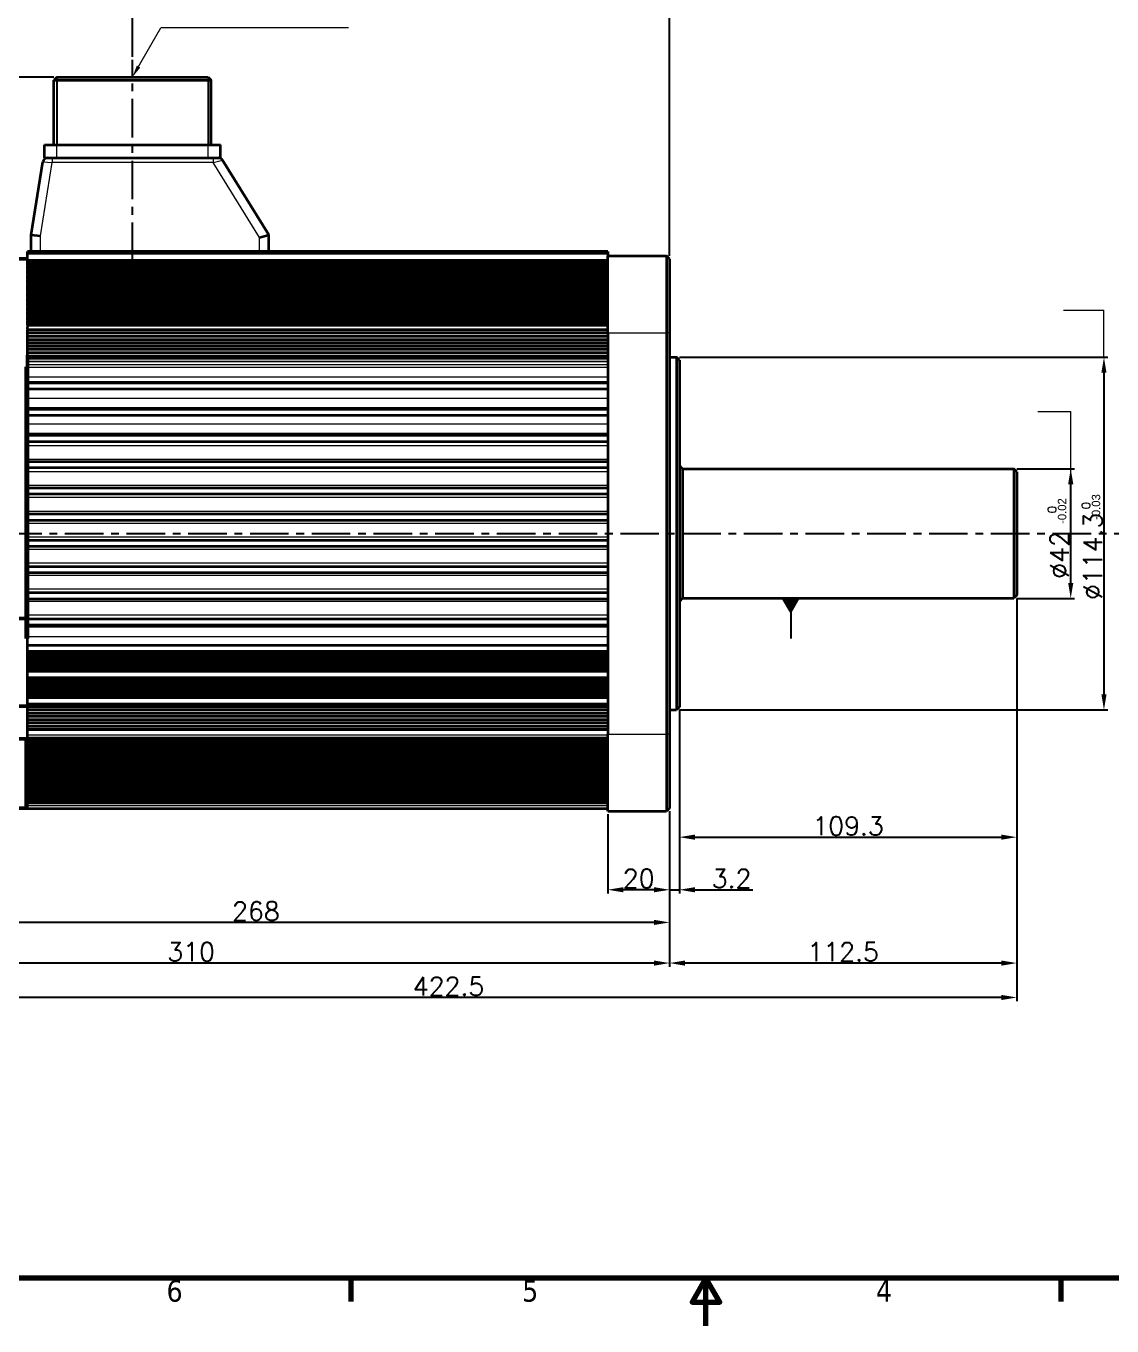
# Model space of a CAD drawing. Extents: x -56 to 2016, y -173 to 1995.
# Drawn here: x 183.9 to 535.7, y -41 to 380.3 of the extents above; entities that cross this region are included whole.
import ezdxf

# ---------------------------------------------------------------- set-up
doc = ezdxf.new("R2010")
doc.units = 0
doc.header["$LTSCALE"] = 10
doc.header["$MEASUREMENT"] = 0
doc.linetypes.add('CENTER', pattern=[2, 1.25, -0.25, 0.25, -0.25])
doc.layers.get('0').update_dxf_attribs({"color": 3, "linetype": 'CONTINUOUS'})
doc.layers.get('Defpoints').update_dxf_attribs({"linetype": 'CONTINUOUS'})
for name, color, linetype, lineweight in [('AM_5', 2, 'CONTINUOUS', 15), ('경계(ISO)', 7, 'CONTINUOUS', 70), ('외형선(ISO)', 3, 'CONTINUOUS', 50)]:
    doc.layers.add(name, color=color, linetype=linetype, lineweight=lineweight)
for name, color, linetype in [('CEN', 1, 'CENTER'), ('CENTER', 1, 'CENTER'), ('CON', 7, 'CONTINUOUS'), ('DIM', 3, 'CONTINUOUS'), ('DIM2', 3, 'CONTINUOUS')]:
    doc.layers.add(name, color=color, linetype=linetype)
doc.styles.get("Standard").update_dxf_attribs({"font": 'romans.shx'})
doc.styles.add('주 문자 (JIS)', font='')
doc.styles.get('주 문자 (JIS)').set_extended_font_data('Tahoma')
doc.dimstyles.new('Annotative', dxfattribs={"dimscale": 0, "dimtxt": 6, "dimasz": 5, "dimexe": 1.25, "dimexo": 1, "dimtad": 1, "dimdsep": 46, "dimtxsty": 'Standard', "dimcen": 2.5, "dimclrd": 7, "dimclre": 7, "dimclrt": 7, "dimadec": 0, "dimazin": 0, "dimtfac": 1, "dimtmove": 0, "dimatfit": 3, "dimfxl": 1, "dimarcsym": 0})

# ---------------------------------------------------------------- blocks, each defined once
blk = doc.blocks.new('*D104')
at = {"layer": 'AM_5', "color": 7, "lineweight": -2}
for p, q in [((102.31, 309.63), (102.31, 393.62)), ((107.31, 392.37), (213.36, 392.37)), ((218.36, 370.35), (218.36, 393.62))]:
    blk.add_line(p, q, dxfattribs=at)
at = {"layer": 'AM_5', "color": 7}
for points in [[(107.31, 393.2), (107.31, 391.53), (102.31, 392.37)], [(213.36, 393.2), (213.36, 391.53), (218.36, 392.37)]]:
    blk.add_solid(points, dxfattribs=at)
at = {"layer": 'Defpoints', "color": 0}
for p in [(218.36, 392.37), (218.36, 369.35), (102.31, 308.63)]:
    blk.add_point(p, dxfattribs=at)
at = {"layer": 'AM_5', "color": 7, "insert": (160.34, 395.99), "char_height": 6, "attachment_point": 5}
blk.add_mtext('116.05', dxfattribs=at)
blk = doc.blocks.new('*D103')
at = {"layer": 'AM_5', "color": 7, "lineweight": -2}
for p, q in [((395.56, 272.99), (534.35, 272.99)), ((533.1, 267.99), (533.1, 163.69)), ((395.56, 158.69), (534.35, 158.69))]:
    blk.add_line(p, q, dxfattribs=at)
at = {"layer": 'AM_5', "color": 7}
for points in [[(532.27, 267.99), (533.93, 267.99), (533.1, 272.99)], [(532.27, 163.69), (533.93, 163.69), (533.1, 158.69)]]:
    blk.add_solid(points, dxfattribs=at)
at = {"layer": 'Defpoints', "color": 0}
for p in [(394.56, 272.99), (394.56, 158.69), (533.1, 158.69)]:
    blk.add_point(p, dxfattribs=at)
at = {"layer": 'AM_5', "color": 7, "insert": (529.47, 208.45), "char_height": 6, "attachment_point": 5, "rotation": 90}
blk.add_mtext('%%C114.3', dxfattribs=at)
blk = doc.blocks.new('*D102')
at = {"layer": 'AM_5', "color": 7, "lineweight": -2}
for p, q in [((504.86, 236.84), (523.58, 236.84)), ((522.33, 199.84), (522.33, 231.84)), ((504.86, 194.84), (523.58, 194.84))]:
    blk.add_line(p, q, dxfattribs=at)
at = {"layer": 'AM_5', "color": 7}
for points in [[(521.5, 231.84), (523.17, 231.84), (522.33, 236.84)], [(521.5, 199.84), (523.17, 199.84), (522.33, 194.84)]]:
    blk.add_solid(points, dxfattribs=at)
at = {"layer": 'Defpoints', "color": 0}
for p in [(503.86, 236.84), (522.33, 236.84), (503.86, 194.84)]:
    blk.add_point(p, dxfattribs=at)
at = {"layer": 'AM_5', "color": 7, "insert": (518.71, 208.9), "char_height": 6, "attachment_point": 5, "rotation": 90}
blk.add_mtext('%%C42', dxfattribs=at)
blk = doc.blocks.new('*D100')
at = {"layer": 'AM_5', "color": 7, "lineweight": -2}
for p, q in [((192.86, 363.79), (48.36, 363.79)), ((49.61, 220.84), (49.61, 358.79)), ((77.98, 215.84), (48.36, 215.84))]:
    blk.add_line(p, q, dxfattribs=at)
at = {"layer": 'AM_5', "color": 7}
for points in [[(48.77, 358.79), (50.44, 358.79), (49.61, 363.79)], [(48.77, 220.84), (50.44, 220.84), (49.61, 215.84)]]:
    blk.add_solid(points, dxfattribs=at)
at = {"layer": 'Defpoints', "color": 0}
for p in [(49.61, 363.79), (193.86, 363.79), (78.98, 215.84)]:
    blk.add_point(p, dxfattribs=at)
at = {"layer": 'AM_5', "color": 7, "insert": (45.98, 289.82), "char_height": 6, "attachment_point": 5, "rotation": 90}
blk.add_mtext('147.95', dxfattribs=at)
blk = doc.blocks.new('*D99')
at = {"layer": 'AM_5', "color": 7, "lineweight": -2}
for p, q in [((395.56, 158.69), (395.56, 99.14)), ((392.36, 125.84), (392.36, 99.14)), ((387.36, 100.39), (382.36, 100.39)), ((392.36, 100.39), (395.56, 100.39)), ((400.56, 100.39), (419.39, 100.39))]:
    blk.add_line(p, q, dxfattribs=at)
at = {"layer": 'AM_5', "color": 7}
for points in [[(387.36, 101.23), (387.36, 99.56), (392.36, 100.39)], [(400.56, 101.23), (400.56, 99.56), (395.56, 100.39)]]:
    blk.add_solid(points, dxfattribs=at)
at = {"layer": 'Defpoints', "color": 0}
for p in [(395.56, 159.69), (392.36, 126.84), (395.56, 100.39)]:
    blk.add_point(p, dxfattribs=at)
at = {"layer": 'AM_5', "color": 7, "insert": (412.47, 104.02), "char_height": 6, "attachment_point": 5}
blk.add_mtext('3.2', dxfattribs=at)
blk = doc.blocks.new('*D98')
at = {"layer": 'AM_5', "color": 7, "lineweight": -2}
for p, q in [((372.36, 124.84), (372.36, 99.14)), ((392.36, 125.84), (392.36, 99.14)), ((387.36, 100.39), (377.36, 100.39))]:
    blk.add_line(p, q, dxfattribs=at)
at = {"layer": 'AM_5', "color": 7}
for points in [[(377.36, 101.23), (377.36, 99.56), (372.36, 100.39)], [(387.36, 101.23), (387.36, 99.56), (392.36, 100.39)]]:
    blk.add_solid(points, dxfattribs=at)
at = {"layer": 'Defpoints', "color": 0}
for p in [(392.36, 126.84), (372.36, 125.84), (372.36, 100.39)]:
    blk.add_point(p, dxfattribs=at)
at = {"layer": 'AM_5', "color": 7, "insert": (382.36, 104.02), "char_height": 6, "attachment_point": 5}
blk.add_mtext('20', dxfattribs=at)
blk = doc.blocks.new('*D97')
at = {"layer": 'AM_5', "color": 7, "lineweight": -2}
for p, q in [((504.86, 194.84), (504.86, 75.39)), ((392.36, 125.84), (392.36, 75.39)), ((499.86, 76.64), (397.36, 76.64))]:
    blk.add_line(p, q, dxfattribs=at)
at = {"layer": 'AM_5', "color": 7}
for points in [[(397.36, 77.47), (397.36, 75.8), (392.36, 76.64)], [(499.86, 77.47), (499.86, 75.8), (504.86, 76.64)]]:
    blk.add_solid(points, dxfattribs=at)
at = {"layer": 'Defpoints', "color": 0}
for p in [(504.86, 195.84), (392.36, 126.84), (392.36, 76.64)]:
    blk.add_point(p, dxfattribs=at)
at = {"layer": 'AM_5', "color": 7, "insert": (448.61, 80.26), "char_height": 6, "attachment_point": 5}
blk.add_mtext('112.5', dxfattribs=at)
blk = doc.blocks.new('*D96')
at = {"layer": 'AM_5', "color": 7, "lineweight": -2}
for p, q in [((504.86, 194.84), (504.86, 64.24)), ((82.36, 164.6), (82.36, 64.24)), ((499.86, 65.49), (87.36, 65.49))]:
    blk.add_line(p, q, dxfattribs=at)
at = {"layer": 'AM_5', "color": 7}
for points in [[(87.36, 66.32), (87.36, 64.66), (82.36, 65.49)], [(499.86, 66.32), (499.86, 64.66), (504.86, 65.49)]]:
    blk.add_solid(points, dxfattribs=at)
at = {"layer": 'Defpoints', "color": 0}
for p in [(504.86, 195.84), (82.36, 165.6), (82.36, 65.49)]:
    blk.add_point(p, dxfattribs=at)
at = {"layer": 'AM_5', "color": 7, "insert": (320.76, 69.11), "char_height": 6, "attachment_point": 5}
blk.add_mtext('422.5', dxfattribs=at)
blk = doc.blocks.new('*D95')
at = {"layer": 'AM_5', "color": 7, "lineweight": -2}
for p, q in [((82.36, 164.6), (82.36, 75.39)), ((392.36, 125.84), (392.36, 75.39)), ((387.36, 76.64), (87.36, 76.64))]:
    blk.add_line(p, q, dxfattribs=at)
at = {"layer": 'AM_5', "color": 7}
for points in [[(87.36, 77.47), (87.36, 75.8), (82.36, 76.64)], [(387.36, 77.47), (387.36, 75.8), (392.36, 76.64)]]:
    blk.add_solid(points, dxfattribs=at)
at = {"layer": 'Defpoints', "color": 0}
for p in [(82.36, 165.6), (392.36, 126.84), (82.36, 76.64)]:
    blk.add_point(p, dxfattribs=at)
at = {"layer": 'AM_5', "color": 7, "insert": (237.36, 80.26), "char_height": 6, "attachment_point": 5}
blk.add_mtext('310', dxfattribs=at)
blk = doc.blocks.new('*D93')
at = {"layer": 'AM_5', "color": 7, "lineweight": -2}
for p, q in [((218.36, 370.35), (218.36, 393.62)), ((387.36, 392.37), (223.36, 392.37)), ((392.36, 305.84), (392.36, 393.62))]:
    blk.add_line(p, q, dxfattribs=at)
at = {"layer": 'AM_5', "color": 7}
for points in [[(223.36, 393.2), (223.36, 391.53), (218.36, 392.37)], [(387.36, 393.2), (387.36, 391.53), (392.36, 392.37)]]:
    blk.add_solid(points, dxfattribs=at)
at = {"layer": 'Defpoints', "color": 0}
for p in [(218.36, 392.37), (218.36, 369.35), (392.36, 304.84)]:
    blk.add_point(p, dxfattribs=at)
at = {"layer": 'AM_5', "color": 7, "insert": (305.36, 395.99), "char_height": 6, "attachment_point": 5}
blk.add_mtext('174', dxfattribs=at)
blk = doc.blocks.new('*D88')
at = {"layer": 'AM_5', "color": 7, "lineweight": -2}
for p, q in [((124.36, 141.84), (124.36, 88.56)), ((392.36, 125.84), (392.36, 88.56)), ((387.36, 89.81), (129.36, 89.81))]:
    blk.add_line(p, q, dxfattribs=at)
at = {"layer": 'AM_5', "color": 7}
for points in [[(129.36, 90.65), (129.36, 88.98), (124.36, 89.81)], [(387.36, 90.65), (387.36, 88.98), (392.36, 89.81)]]:
    blk.add_solid(points, dxfattribs=at)
at = {"layer": 'Defpoints', "color": 0}
for p in [(124.36, 142.84), (392.36, 126.84), (124.36, 89.81)]:
    blk.add_point(p, dxfattribs=at)
at = {"layer": 'AM_5', "color": 7, "insert": (258.36, 93.44), "char_height": 6, "attachment_point": 5}
blk.add_mtext('268', dxfattribs=at)
blk = doc.blocks.new('*D87')
at = {"layer": 'AM_5', "color": 7, "lineweight": -2}
for p, q in [((504.86, 194.84), (504.86, 116.19)), ((395.56, 158.69), (395.56, 116.19)), ((400.56, 117.44), (499.86, 117.44))]:
    blk.add_line(p, q, dxfattribs=at)
at = {"layer": 'AM_5', "color": 7}
for points in [[(400.56, 118.27), (400.56, 116.61), (395.56, 117.44)], [(499.86, 118.27), (499.86, 116.61), (504.86, 117.44)]]:
    blk.add_solid(points, dxfattribs=at)
at = {"layer": 'Defpoints', "color": 0}
for p in [(504.86, 195.84), (395.56, 159.69), (504.86, 117.44)]:
    blk.add_point(p, dxfattribs=at)
at = {"layer": 'AM_5', "color": 7, "insert": (450.21, 121.06), "char_height": 6, "attachment_point": 5}
blk.add_mtext('109.3', dxfattribs=at)
blk = doc.blocks.new('경계 Default Border')
at = {"layer": '경계(ISO)'}
for p, q in [((222.75, 10), (222.75, 5.1)), ((371.25, 10), (371.25, 5.1))]:
    blk.add_line(p, q, dxfattribs=at)
at = {"layer": '경계(ISO)', "flags": 128}
for points in [[(10, 10), (10, 410), (584, 410), (584, 10), (10, 10)], [(297, 0), (297, 10), (294.11, 5), (299.89, 5), (297, 10)]]:
    blk.add_lwpolyline(points, dxfattribs=at)
at = {"layer": '경계(ISO)', "char_height": 4.5, "attachment_point": 7, "style": '주 문자 (JIS)'}
for s, insert in [('6', (184.19, 5.01)), ('5', (258.56, 5.01)), ('4', (332.56, 5.1))]:
    blk.add_mtext(s, dxfattribs=dict(at, insert=insert))

msp = doc.modelspace()

# ---------------------------------------------------------------- hatches: boundary and pattern name
at = {"layer": 'DIM2', "linetype": 'Continuous'}
h = msp.add_hatch(dxfattribs=at)
h.set_pattern_fill('ANSI31', scale=1.3, angle=180, style=0)
h.set_pattern_definition([(225, (982.78679, 242.8103), (0.11490485, -0.11490485), [])])
h.paths.add_polyline_path([(428.999, 194.843), (434.229, 194.843), (431.614, 190.315)])

# ---------------------------------------------------------------- linework, layer by layer
at = {"color": 7, "lineweight": 35, "ltscale": 0.035355}
for p, q in [((193.864, 363.792), (192.864, 362.792)), ((242.864, 363.792), (243.864, 362.792)), ((392.364, 304.843), (391.364, 305.843)), ((395.564, 271.993), (394.564, 272.993)), ((396.564, 236.843), (395.564, 237.843)), ((504.864, 235.843), (503.864, 236.843)), ((396.564, 194.843), (395.564, 193.843)), ((504.864, 195.843), (503.864, 194.843)), ((395.564, 159.693), (394.564, 158.693)), ((392.364, 126.843), (391.364, 125.843))]:
    msp.add_line(p, q, dxfattribs=at)
at = {"color": 7, "lineweight": 35}
for p, q in [((192.864, 362.792), (218.364, 362.792)), ((192.864, 341.792), (192.864, 362.792)), ((193.864, 363.792), (218.364, 363.792)), ((218.364, 363.792), (242.864, 363.792)), ((218.364, 362.792), (243.864, 362.792)), ((243.864, 341.792), (243.864, 362.792)), ((193.864, 341.792), (242.864, 341.792)), ((193.864, 337.592), (242.864, 337.592)), ((185.564, 312.592), (189.362, 336.329)), ((262.564, 312.592), (247.504, 336.882)), ((372.364, 280.843), (372.364, 305.843)), ((391.364, 305.843), (391.364, 280.843)), ((392.364, 304.843), (392.364, 280.843)), ((372.364, 280.843), (372.364, 150.843)), ((391.364, 280.843), (391.364, 150.843)), ((392.364, 280.843), (392.364, 150.843)), ((184.364, 161.843), (184.364, 269.843)), ((394.564, 272.993), (394.564, 215.843)), ((395.564, 271.993), (395.564, 215.843)), ((396.564, 236.843), (503.864, 236.843)), ((503.864, 236.843), (503.864, 215.843)), ((503.864, 236.843), (503.864, 194.843)), ((504.864, 235.843), (504.864, 195.843)), ((394.564, 215.843), (394.564, 158.693)), ((395.564, 215.843), (395.564, 159.693)), ((396.564, 194.843), (503.864, 194.843)), ((372.364, 125.843), (372.364, 150.843)), ((391.364, 150.843), (391.364, 125.843)), ((392.364, 150.843), (392.364, 126.843))]:
    msp.add_line(p, q, dxfattribs=at)
at = {"color": 7, "lineweight": 35, "ltscale": 0.105}
for p, q in [((189.864, 337.592), (189.864, 341.792)), ((246.864, 337.592), (246.864, 341.792))]:
    msp.add_line(p, q, dxfattribs=at)
at = {"color": 7, "lineweight": 35, "ltscale": 0.1}
for p, q in [((189.864, 341.792), (193.864, 341.792)), ((242.864, 341.792), (246.864, 341.792)), ((189.864, 337.592), (193.864, 337.592)), ((242.864, 337.592), (246.864, 337.592))]:
    msp.add_line(p, q, dxfattribs=at)
at = {"color": 7, "lineweight": 13, "ltscale": 0.105}
for p, q in [((193.864, 337.592), (193.864, 341.792)), ((242.864, 337.592), (242.864, 341.792))]:
    msp.add_line(p, q, dxfattribs=at)
at = {"color": 7, "lineweight": 13, "ltscale": 0.0375}
for p, q in [((192.362, 337.592), (192.362, 336.092)), ((244.464, 337.592), (244.464, 336.092))]:
    msp.add_line(p, q, dxfattribs=at)
at = {"color": 7, "lineweight": 13}
for p, q in [((188.564, 312.353), (192.362, 336.092)), ((244.464, 336.092), (192.362, 336.092)), ((259.564, 311.737), (244.464, 336.092))]:
    msp.add_line(p, q, dxfattribs=at)
at = {"color": 7, "lineweight": 13, "ltscale": 0.07524}
msp.add_line((189.362, 336.329), (192.362, 336.092), dxfattribs=at)
at = {"color": 7, "lineweight": 13, "ltscale": 0.078522}
msp.add_line((244.464, 336.092), (247.504, 336.882), dxfattribs=at)
at = {"color": 7, "lineweight": 35, "ltscale": 0.075237}
msp.add_line((185.564, 312.592), (188.564, 312.353), dxfattribs=at)
at = {"color": 7, "lineweight": 35, "ltscale": 0.1325}
for p, q in [((185.564, 307.292), (185.564, 312.592)), ((262.564, 307.292), (262.564, 312.592))]:
    msp.add_line(p, q, dxfattribs=at)
at = {"color": 7, "lineweight": 13, "ltscale": 0.126537}
msp.add_line((188.564, 307.292), (188.564, 312.353), dxfattribs=at)
at = {"color": 7, "lineweight": 35, "ltscale": 0.077983}
msp.add_line((259.564, 311.737), (262.564, 312.592), dxfattribs=at)
at = {"color": 7, "lineweight": 13, "ltscale": 0.111136}
msp.add_line((259.564, 307.292), (259.564, 311.737), dxfattribs=at)
at = {"color": 7, "lineweight": 35, "ltscale": 0.0175}
for p, q in [((184.364, 306.592), (184.364, 307.292)), ((372.364, 307.292), (372.364, 306.592)), ((184.364, 272.592), (184.364, 273.292))]:
    msp.add_line(p, q, dxfattribs=at)
at = {"color": 7, "lineweight": 35, "ltscale": 0.018719}
for p, q in [((184.364, 305.843), (184.364, 306.592)), ((372.364, 306.592), (372.364, 305.843)), ((184.364, 271.843), (184.364, 272.592))]:
    msp.add_line(p, q, dxfattribs=at)
at = {"color": 7, "lineweight": 35, "ltscale": 0.031281}
msp.add_line((184.364, 304.592), (184.364, 305.843), dxfattribs=at)
at = {"color": 7, "lineweight": 35, "ltscale": 0.00359}
msp.add_line((184.364, 304.592), (184.364, 304.448), dxfattribs=at)
at = {"color": 7, "lineweight": 35, "ltscale": 0.005023}
msp.add_line((184.364, 304.247), (184.364, 304.448), dxfattribs=at)
at = {"color": 7, "lineweight": 35, "ltscale": 0.001105}
msp.add_line((184.364, 304.247), (184.364, 304.203), dxfattribs=at)
at = {"color": 7, "lineweight": 35, "ltscale": 0.016239}
for p, q in [((184.364, 303.554), (184.364, 304.203)), ((184.364, 302.054), (184.364, 302.703)), ((184.364, 300.554), (184.364, 301.203)), ((184.364, 299.054), (184.364, 299.703)), ((184.364, 297.554), (184.364, 298.203)), ((184.364, 296.054), (184.364, 296.703)), ((184.364, 294.554), (184.364, 295.203)), ((184.364, 293.054), (184.364, 293.703)), ((184.364, 291.554), (184.364, 292.203)), ((184.364, 290.054), (184.364, 290.703)), ((184.364, 288.554), (184.364, 289.203)), ((184.364, 287.054), (184.364, 287.703)), ((184.364, 285.554), (184.364, 286.203)), ((184.364, 284.054), (184.364, 284.703)), ((184.364, 148.071), (184.364, 148.72)), ((184.364, 147.22), (184.364, 147.87)), ((184.364, 146.571), (184.364, 147.22)), ((184.364, 145.72), (184.364, 146.37)), ((184.364, 145.071), (184.364, 145.72)), ((184.364, 144.22), (184.364, 144.87)), ((184.364, 143.571), (184.364, 144.22)), ((184.364, 142.72), (184.364, 143.37)), ((184.364, 142.071), (184.364, 142.72)), ((184.364, 141.22), (184.364, 141.87)), ((184.364, 140.571), (184.364, 141.22)), ((184.364, 139.72), (184.364, 140.37)), ((184.364, 139.071), (184.364, 139.72)), ((184.364, 138.22), (184.364, 138.87)), ((184.364, 137.571), (184.364, 138.22)), ((184.364, 136.72), (184.364, 137.37)), ((184.364, 136.071), (184.364, 136.72)), ((184.364, 135.22), (184.364, 135.87)), ((184.364, 134.571), (184.364, 135.22)), ((184.364, 133.72), (184.364, 134.37)), ((184.364, 133.071), (184.364, 133.72)), ((184.364, 132.22), (184.364, 132.87)), ((184.364, 131.571), (184.364, 132.22)), ((184.364, 130.72), (184.364, 131.37)), ((184.364, 130.071), (184.364, 130.72)), ((184.364, 129.22), (184.364, 129.87)), ((184.364, 128.571), (184.364, 129.22))]:
    msp.add_line(p, q, dxfattribs=at)
at = {"color": 7, "lineweight": 35, "ltscale": 0.016238}
for p, q in [((184.364, 302.904), (184.364, 303.554)), ((184.364, 301.404), (184.364, 302.054)), ((184.364, 299.904), (184.364, 300.554)), ((184.364, 298.404), (184.364, 299.054)), ((184.364, 296.904), (184.364, 297.554)), ((184.364, 295.404), (184.364, 296.054)), ((184.364, 293.904), (184.364, 294.554)), ((184.364, 292.404), (184.364, 293.054)), ((184.364, 290.904), (184.364, 291.554)), ((184.364, 289.404), (184.364, 290.054)), ((184.364, 287.904), (184.364, 288.554)), ((184.364, 286.404), (184.364, 287.054)), ((184.364, 284.904), (184.364, 285.554)), ((184.364, 283.404), (184.364, 284.054))]:
    msp.add_line(p, q, dxfattribs=at)
at = {"color": 7, "lineweight": 35, "ltscale": 0.475}
for p, q in [((372.364, 305.843), (391.364, 305.843)), ((372.364, 125.843), (391.364, 125.843))]:
    msp.add_line(p, q, dxfattribs=at)
at = {"color": 7, "lineweight": 35, "ltscale": 0.005022}
for p, q in [((184.364, 302.904), (184.364, 302.703)), ((184.364, 301.404), (184.364, 301.203)), ((184.364, 299.904), (184.364, 299.703)), ((184.364, 298.404), (184.364, 298.203)), ((184.364, 296.904), (184.364, 296.703)), ((184.364, 295.404), (184.364, 295.203)), ((184.364, 293.904), (184.364, 293.703)), ((184.364, 292.404), (184.364, 292.203)), ((184.364, 290.904), (184.364, 290.703)), ((184.364, 289.404), (184.364, 289.203)), ((184.364, 287.904), (184.364, 287.703)), ((184.364, 286.404), (184.364, 286.203)), ((184.364, 284.904), (184.364, 284.703)), ((184.364, 147.87), (184.364, 148.071)), ((184.364, 146.37), (184.364, 146.571)), ((184.364, 144.87), (184.364, 145.071)), ((184.364, 143.37), (184.364, 143.571)), ((184.364, 141.87), (184.364, 142.071)), ((184.364, 140.37), (184.364, 140.571)), ((184.364, 138.87), (184.364, 139.071)), ((184.364, 137.37), (184.364, 137.571)), ((184.364, 135.87), (184.364, 136.071)), ((184.364, 134.37), (184.364, 134.571)), ((184.364, 132.87), (184.364, 133.071)), ((184.364, 131.37), (184.364, 131.571)), ((184.364, 129.87), (184.364, 130.071))]:
    msp.add_line(p, q, dxfattribs=at)
at = {"color": 7, "lineweight": 35, "ltscale": 0.01657}
msp.add_line((184.364, 283.404), (184.364, 282.741), dxfattribs=at)
at = {"color": 7, "lineweight": 35, "ltscale": 0.01517}
msp.add_line((184.364, 282.134), (184.364, 282.741), dxfattribs=at)
at = {"color": 7, "lineweight": 35, "ltscale": 0.00749}
msp.add_line((184.364, 282.134), (184.364, 281.835), dxfattribs=at)
at = {"color": 7, "lineweight": 35, "ltscale": 0.000861359}
for p, q in [((184.364, 281.8), (184.364, 281.835)), ((184.364, 280.74), (184.364, 280.774)), ((184.364, 279.679), (184.364, 279.714)), ((184.364, 278.618), (184.364, 278.653)), ((184.364, 275.436), (184.364, 275.471)), ((184.364, 274.376), (184.364, 274.41))]:
    msp.add_line(p, q, dxfattribs=at)
at = {"color": 7, "lineweight": 35, "ltscale": 0.024972}
for p, q in [((184.364, 280.802), (184.364, 281.8)), ((184.364, 278.68), (184.364, 279.679)), ((184.364, 277.62), (184.364, 278.618)), ((184.364, 274.438), (184.364, 275.436)), ((184.364, 273.377), (184.364, 274.376))]:
    msp.add_line(p, q, dxfattribs=at)
at = {"color": 7, "lineweight": 35, "ltscale": 0.000682831}
for p, q in [((184.364, 280.802), (184.364, 280.774)), ((184.364, 279.741), (184.364, 279.714)), ((184.364, 275.498), (184.364, 275.471))]:
    msp.add_line(p, q, dxfattribs=at)
at = {"color": 7, "lineweight": 35, "ltscale": 0.024973}
for p, q in [((184.364, 279.741), (184.364, 280.74)), ((184.364, 276.559), (184.364, 277.558)), ((184.364, 275.498), (184.364, 276.497))]:
    msp.add_line(p, q, dxfattribs=at)
at = {"color": 7, "lineweight": 35, "ltscale": 0.000683594}
for p, q in [((184.364, 278.68), (184.364, 278.653)), ((184.364, 277.62), (184.364, 277.592)), ((184.364, 276.559), (184.364, 276.532)), ((184.364, 274.438), (184.364, 274.41))]:
    msp.add_line(p, q, dxfattribs=at)
at = {"color": 7, "lineweight": 13, "ltscale": 0.475}
for p, q in [((372.364, 280.843), (391.364, 280.843)), ((372.364, 150.843), (391.364, 150.843))]:
    msp.add_line(p, q, dxfattribs=at)
at = {"color": 7, "lineweight": 13, "ltscale": 0.025}
for p, q in [((392.364, 280.843), (391.364, 280.843)), ((392.364, 150.843), (391.364, 150.843))]:
    msp.add_line(p, q, dxfattribs=at)
at = {"color": 7, "lineweight": 35, "ltscale": 0.000860596}
for p, q in [((184.364, 277.558), (184.364, 277.592)), ((184.364, 276.497), (184.364, 276.532))]:
    msp.add_line(p, q, dxfattribs=at)
at = {"color": 7, "lineweight": 35, "ltscale": 0.002126}
msp.add_line((184.364, 273.377), (184.364, 273.292), dxfattribs=at)
at = {"color": 7, "lineweight": 35, "ltscale": 0.006281}
msp.add_line((184.364, 271.592), (184.364, 271.843), dxfattribs=at)
at = {"color": 7, "lineweight": 35, "ltscale": 0.001931}
msp.add_line((184.364, 271.592), (184.364, 271.515), dxfattribs=at)
at = {"color": 7, "lineweight": 35, "ltscale": 0.015314}
msp.add_line((184.364, 270.902), (184.364, 271.515), dxfattribs=at)
at = {"color": 7, "lineweight": 35, "ltscale": 0.026473}
msp.add_line((184.364, 269.843), (184.364, 270.902), dxfattribs=at)
at = {"color": 7, "lineweight": 35, "ltscale": 0.055}
for p, q in [((392.364, 272.993), (394.564, 272.993)), ((392.364, 158.693), (394.564, 158.693))]:
    msp.add_line(p, q, dxfattribs=at)
at = {"color": 7, "lineweight": 35, "ltscale": 0.4375}
for p, q in [((396.564, 236.843), (396.564, 215.843)), ((396.564, 215.843), (396.564, 194.843))]:
    msp.add_line(p, q, dxfattribs=at)
at = {"color": 7, "lineweight": 35, "ltscale": 0.05}
for p, q in [((184.364, 159.843), (184.364, 161.843)), ((184.364, 126.592), (184.364, 127.843))]:
    msp.add_line(p, q, dxfattribs=at)
at = {"color": 7, "lineweight": 35, "ltscale": 0.263558}
msp.add_line((184.364, 149.301), (184.364, 159.843), dxfattribs=at)
at = {"color": 7, "lineweight": 35, "ltscale": 0.014517}
msp.add_line((184.364, 148.72), (184.364, 149.301), dxfattribs=at)
at = {"color": 7, "lineweight": 35, "ltscale": 0.018185}
msp.add_line((184.364, 127.843), (184.364, 128.571), dxfattribs=at)
at = {"color": 7, "lineweight": 35}
for centre, start, end in [((190.843, 336.092), 90, 170.90972), ((246.229, 336.092), 31.79891, 90)]:
    msp.add_arc(centre, 1.5, start, end, dxfattribs=at)
at = {"layer": 'AM_5', "color": 7}
for p, q in [((219.864, 366.39), (227.542, 379.689)), ((288.294, 379.689), (227.542, 379.689)), ((519.975, 288.233), (533.098, 288.233)), ((533.098, 272.993), (533.098, 288.233)), ((511.657, 255.368), (522.334, 255.368)), ((522.334, 233.343), (522.334, 255.368))]:
    msp.add_line(p, q, dxfattribs=at)
at = {"layer": 'CEN', "color": 7}
msp.add_line((218.364, 304.177), (218.364, 369.348), dxfattribs=at)
at = {"layer": 'CENTER', "color": 7}
msp.add_line((76.438, 215.843), (556.197, 215.843), dxfattribs=at)
at = {"layer": 'CON', "color": 7}
msp.add_lwpolyline([(431.614, 190.315), (434.229, 194.843), (428.999, 194.843)], close=True, dxfattribs=at)
at = {"layer": 'DIM', "color": 7}
for p, q in [((193.864, 363.792), (193.864, 341.792)), ((242.864, 363.792), (242.864, 341.792))]:
    msp.add_line(p, q, dxfattribs=at)
msp.add_solid([(220.877, 366.844), (219.751, 367.494), (218.364, 363.792)], dxfattribs=at)
at = {"layer": 'DIM2', "color": 7, "linetype": 'Continuous'}
msp.add_line((431.614, 190.315), (431.614, 181.83), dxfattribs=at)
at = {"layer": '외형선(ISO)', "color": 7}
for p, q in [((142.364, 304.843), (184.364, 304.843)), ((183.864, 269.843), (183.864, 181.843)), ((184.364, 273.627), (184.364, 273.63)), ((184.364, 273.517), (184.364, 273.627)), ((184.364, 273.517), (184.364, 272.543)), ((184.364, 271.843), (184.364, 272.543)), ((184.364, 271.843), (184.364, 270.843)), ((184.364, 270.766), (184.364, 270.843)), ((184.364, 270.766), (184.364, 269.767)), ((184.364, 268.884), (184.364, 269.767)), ((184.364, 267.087), (184.364, 268.884)), ((184.364, 267.087), (184.364, 263.843)), ((184.364, 263.843), (184.364, 261.843)), ((184.364, 260.23), (184.364, 261.843)), ((184.364, 260.23), (184.364, 255.344)), ((184.364, 255.343), (184.364, 255.344)), ((184.364, 255.343), (184.364, 253.343)), ((184.364, 251.939), (184.364, 253.343)), ((184.364, 251.939), (184.364, 246.855)), ((184.364, 246.843), (184.364, 246.855)), ((184.364, 246.843), (184.364, 244.843)), ((184.364, 244.5), (184.364, 244.843)), ((184.364, 244.5), (184.364, 238.376)), ((184.364, 238.343), (184.364, 238.376)), ((184.364, 238.343), (184.364, 236.343)), ((184.364, 236.073), (184.364, 236.343)), ((184.364, 236.073), (184.364, 229.906)), ((184.364, 229.843), (184.364, 229.906)), ((184.364, 229.843), (184.364, 227.843)), ((184.364, 227.636), (184.364, 227.843)), ((184.364, 227.636), (184.364, 221.445)), ((184.364, 221.343), (184.364, 221.445)), ((184.364, 221.343), (184.364, 219.343)), ((184.364, 219.192), (184.364, 219.343)), ((184.364, 219.192), (184.364, 212.991)), ((184.364, 212.843), (184.364, 212.991)), ((184.364, 212.843), (184.364, 210.843)), ((184.364, 210.739), (184.364, 210.843)), ((184.364, 210.739), (184.364, 204.546)), ((184.364, 204.343), (184.364, 204.546)), ((184.364, 204.343), (184.364, 202.343)), ((184.364, 202.278), (184.364, 202.343)), ((184.364, 202.278), (184.364, 196.11)), ((184.364, 195.843), (184.364, 196.11)), ((184.364, 195.843), (184.364, 193.843)), ((184.364, 193.809), (184.364, 193.843)), ((184.364, 193.809), (184.364, 187.682)), ((179.364, 188.303), (183.864, 188.303)), ((184.364, 187.343), (184.364, 187.682)), ((184.364, 187.343), (184.364, 185.343)), ((183.864, 181.843), (184.364, 181.843)), ((184.364, 185.33), (184.364, 185.343)), ((184.364, 185.33), (184.364, 181.843)), ((184.364, 159.843), (142.364, 159.843)), ((183.864, 149.262), (179.364, 149.262)), ((183.864, 149.262), (183.864, 128.843)), ((183.864, 126.843), (179.364, 126.843)), ((183.864, 126.843), (183.864, 128.843)), ((183.864, 128.843), (184.364, 128.843)), ((183.864, 126.843), (184.364, 126.843))]:
    msp.add_line(p, q, dxfattribs=at)
at = {"layer": '외형선(ISO)', "color": 7, "lineweight": 35}
for p, q in [((372.364, 307.292), (184.364, 307.292)), ((372.364, 306.592), (184.364, 306.592)), ((372.364, 304.304), (184.364, 304.304)), ((372.364, 303.554), (184.364, 303.554)), ((372.364, 302.804), (184.364, 302.804)), ((372.364, 302.054), (184.364, 302.054)), ((372.364, 301.304), (184.364, 301.304)), ((372.364, 300.554), (184.364, 300.554)), ((372.364, 299.804), (184.364, 299.804)), ((372.364, 299.054), (184.364, 299.054)), ((372.364, 298.304), (184.364, 298.304)), ((372.364, 297.554), (184.364, 297.554)), ((372.364, 296.804), (184.364, 296.804)), ((372.364, 296.054), (184.364, 296.054)), ((372.364, 295.304), (184.364, 295.304)), ((372.364, 294.554), (184.364, 294.554)), ((372.364, 293.804), (184.364, 293.804)), ((372.364, 293.054), (184.364, 293.054)), ((372.364, 292.304), (184.364, 292.304)), ((372.364, 291.554), (184.364, 291.554)), ((372.364, 290.804), (184.364, 290.804)), ((372.364, 290.054), (184.364, 290.054)), ((372.364, 289.304), (184.364, 289.304)), ((372.364, 288.554), (184.364, 288.554)), ((372.364, 287.804), (184.364, 287.804)), ((372.364, 287.054), (184.364, 287.054)), ((372.364, 286.304), (184.364, 286.304)), ((372.364, 285.554), (184.364, 285.554)), ((372.364, 284.804), (184.364, 284.804)), ((372.364, 284.054), (184.364, 284.054)), ((372.364, 283.304), (184.364, 283.304)), ((372.364, 281.836), (184.364, 281.836)), ((372.364, 281.8), (184.364, 281.8)), ((372.364, 280.775), (184.364, 280.775)), ((372.364, 280.74), (184.364, 280.74)), ((372.364, 279.714), (184.364, 279.714)), ((372.364, 279.679), (184.364, 279.679)), ((372.364, 278.654), (184.364, 278.654)), ((372.364, 278.618), (184.364, 278.618)), ((372.364, 277.593), (184.364, 277.593)), ((372.364, 277.558), (184.364, 277.558)), ((372.364, 276.532), (184.364, 276.532)), ((372.364, 276.497), (184.364, 276.497)), ((372.364, 275.472), (184.364, 275.472)), ((372.364, 275.436), (184.364, 275.436)), ((372.364, 274.411), (184.364, 274.411)), ((372.364, 274.376), (184.364, 274.376)), ((372.364, 273.351), (184.364, 273.351)), ((372.364, 273.292), (184.364, 273.292)), ((372.364, 272.592), (184.364, 272.592)), ((372.364, 264.592), (184.364, 264.592)), ((372.364, 262.592), (184.364, 262.592)), ((372.364, 256.092), (184.364, 256.092)), ((372.364, 254.092), (184.364, 254.092)), ((372.364, 247.592), (184.364, 247.592)), ((372.364, 245.592), (184.364, 245.592)), ((372.364, 237.092), (183.864, 237.092)), ((372.364, 239.092), (184.364, 239.092)), ((372.364, 230.592), (183.864, 230.592)), ((372.364, 228.592), (183.864, 228.592)), ((372.364, 222.092), (183.864, 222.092)), ((372.364, 220.092), (184.364, 220.092)), ((372.364, 213.592), (184.364, 213.592)), ((372.364, 211.592), (184.364, 211.592)), ((372.364, 205.092), (184.364, 205.092)), ((372.364, 203.092), (184.364, 203.092)), ((372.364, 196.592), (184.364, 196.592)), ((372.364, 194.592), (184.364, 194.592)), ((372.364, 188.092), (184.364, 188.092)), ((372.364, 186.092), (184.364, 186.092)), ((372.364, 179.592), (184.364, 179.592)), ((372.364, 177.592), (184.364, 177.592)), ((372.364, 177.342), (184.364, 177.342)), ((372.364, 176.592), (184.364, 176.592)), ((372.364, 175.842), (184.364, 175.842)), ((372.364, 175.092), (184.364, 175.092)), ((372.364, 174.342), (184.364, 174.342)), ((372.364, 173.592), (184.364, 173.592)), ((372.364, 172.842), (184.364, 172.842)), ((372.364, 172.092), (184.364, 172.092)), ((372.364, 171.342), (184.364, 171.342)), ((372.364, 171.092), (184.364, 171.092)), ((372.364, 169.092), (184.364, 169.092)), ((372.364, 168.842), (184.364, 168.842)), ((372.364, 168.092), (184.364, 168.092)), ((372.364, 167.342), (184.364, 167.342)), ((372.364, 166.592), (184.364, 166.592)), ((372.364, 165.842), (184.364, 165.842)), ((372.364, 165.092), (184.364, 165.092)), ((372.364, 164.342), (184.364, 164.342)), ((372.364, 163.592), (184.364, 163.592)), ((372.364, 162.842), (184.364, 162.842)), ((372.364, 162.592), (184.364, 162.592)), ((372.364, 160.592), (184.364, 160.592)), ((372.364, 159.892), (184.364, 159.892)), ((372.364, 159.892), (184.364, 159.892)), ((372.364, 159.892), (184.364, 159.892)), ((372.364, 159.892), (184.364, 159.892)), ((372.364, 159.892), (184.364, 159.892)), ((372.364, 159.892), (184.364, 159.892)), ((372.364, 159.892), (184.364, 159.892)), ((372.364, 159.892), (184.364, 159.892)), ((372.364, 159.892), (184.364, 159.892)), ((372.364, 159.892), (184.364, 159.892)), ((372.364, 159.892), (184.364, 159.892)), ((372.364, 159.892), (184.364, 159.892)), ((372.364, 159.892), (184.364, 159.892)), ((372.364, 159.892), (184.364, 159.892)), ((372.364, 159.57), (184.364, 159.57)), ((372.364, 158.547), (184.364, 158.547)), ((372.364, 157.526), (184.364, 157.526)), ((372.364, 156.505), (184.364, 156.505)), ((372.364, 155.484), (184.364, 155.484)), ((372.364, 154.463), (184.364, 154.463)), ((372.364, 153.442), (184.364, 153.442)), ((372.364, 152.422), (184.364, 152.422)), ((372.364, 149.47), (184.364, 149.47)), ((372.364, 148.72), (184.364, 148.72)), ((372.364, 147.97), (184.364, 147.97)), ((372.364, 147.22), (184.364, 147.22)), ((372.364, 146.47), (184.364, 146.47)), ((372.364, 145.72), (184.364, 145.72)), ((372.364, 144.97), (184.364, 144.97)), ((372.364, 144.22), (184.364, 144.22)), ((372.364, 143.47), (184.364, 143.47)), ((372.364, 142.72), (184.364, 142.72)), ((372.364, 141.97), (184.364, 141.97)), ((372.364, 141.22), (184.364, 141.22)), ((372.364, 140.47), (184.364, 140.47)), ((372.364, 139.72), (184.364, 139.72)), ((372.364, 138.97), (184.364, 138.97)), ((372.364, 138.22), (184.364, 138.22)), ((372.364, 137.47), (184.364, 137.47)), ((372.364, 136.72), (184.364, 136.72)), ((372.364, 135.97), (184.364, 135.97)), ((372.364, 135.22), (184.364, 135.22)), ((372.364, 134.47), (184.364, 134.47)), ((372.364, 133.72), (184.364, 133.72)), ((372.364, 132.97), (184.364, 132.97)), ((372.364, 132.22), (184.364, 132.22)), ((372.364, 131.47), (184.364, 131.47)), ((372.364, 130.72), (184.364, 130.72)), ((372.364, 129.97), (184.364, 129.97)), ((372.364, 129.22), (184.364, 129.22)), ((372.364, 128.47), (184.364, 128.47)), ((372.364, 126.592), (184.364, 126.592)), ((372.364, 126.592), (184.364, 126.592)), ((372.364, 126.592), (184.364, 126.592)), ((372.364, 126.592), (184.364, 126.592)), ((372.364, 126.592), (184.364, 126.592)), ((372.364, 126.592), (184.364, 126.592)), ((372.364, 126.592), (184.364, 126.592)), ((372.364, 126.592), (184.364, 126.592)), ((372.364, 126.592), (184.364, 126.592)), ((372.364, 126.592), (184.364, 126.592)), ((372.364, 126.592), (184.364, 126.592)), ((372.364, 126.592), (184.364, 126.592)), ((372.364, 126.592), (184.364, 126.592)), ((372.364, 126.592), (184.364, 126.592))]:
    msp.add_line(p, q, dxfattribs=at)
at = {"layer": '외형선(ISO)', "color": 7, "lineweight": 13}
for p, q in [((372.364, 304.592), (184.364, 304.592)), ((372.364, 281.932), (184.364, 281.932)), ((372.364, 271.592), (184.364, 271.592)), ((372.364, 271.515), (184.364, 271.515)), ((372.364, 270.516), (184.364, 270.516)), ((372.364, 269.632), (184.364, 269.632)), ((372.364, 266.482), (184.364, 266.482)), ((372.364, 265.032), (184.364, 265.032)), ((372.364, 259.598), (184.364, 259.598)), ((372.364, 256.629), (184.364, 256.629)), ((372.364, 251.29), (184.364, 251.29)), ((372.364, 248.226), (184.364, 248.226)), ((372.364, 244.272), (184.364, 244.272)), ((372.364, 239.823), (184.364, 239.823)), ((372.364, 235.869), (183.864, 235.869)), ((372.364, 231.42), (183.864, 231.42)), ((372.364, 227.466), (183.864, 227.466)), ((372.364, 223.018), (183.864, 223.018)), ((372.364, 219.063), (184.364, 219.063)), ((372.364, 214.615), (184.364, 214.615)), ((372.364, 210.66), (184.364, 210.66)), ((372.364, 206.212), (184.364, 206.212)), ((372.364, 202.258), (184.364, 202.258)), ((372.364, 197.809), (184.364, 197.809)), ((372.364, 193.855), (184.364, 193.855)), ((372.364, 189.406), (184.364, 189.406)), ((372.364, 185.452), (184.364, 185.452)), ((372.364, 182.383), (184.364, 182.383)), ((372.364, 151.964), (184.364, 151.964)), ((372.364, 150.499), (184.364, 150.499)), ((372.364, 127.592), (184.364, 127.592))]:
    msp.add_line(p, q, dxfattribs=at)

# ---------------------------------------------------------------- block references
at = {"xscale": 1.549125, "yscale": 1.549125, "zscale": 1.549125}
msp.add_blockref('경계 Default Border', (-55.947, -40.982), dxfattribs=at)

# ---------------------------------------------------------------- texts
at = {"layer": 'AM_5', "color": 7, "char_height": 2.73, "attachment_point": 4, "rotation": 90}
for s, insert in [('{\\f??|b0|i0|c0|p49;-0.0\\f??|b0|i0|c129|p49;3}', (530.532, 220.262)), ('0', (516.293, 222.427)), ('{\\f??|b0|i0|c0|p49;-0.0\\f??|b0|i0|c129|p49;2}', (519.543, 218.96)), ('0', (527.282, 223.729))]:
    msp.add_mtext(s, dxfattribs=dict(at, insert=insert))

# ---------------------------------------------------------------- dimensions: what is measured, and where the dimension line sits
at = {"layer": 'AM_5', "color": 7}
for base, p1, p2, angle, picture, middle in [((218.364, 392.367), (102.314, 308.628), (218.364, 369.348), 180, '*D104', (160.339, 395.992)), ((49.605, 363.792), (78.978, 215.843), (193.864, 363.792), 90, '*D100', (45.98, 289.818)), ((392.364, 76.638), (504.864, 195.843), (392.364, 126.843), 180, '*D97', (448.614, 80.263)), ((504.864, 117.439), (395.564, 159.693), (504.864, 195.843), 0, '*D87', (450.214, 121.064)), ((82.364, 76.638), (392.364, 126.843), (82.364, 165.6), 180, '*D95', (237.364, 80.263)), ((395.564, 100.394), (392.364, 126.843), (395.564, 159.693), 180, '*D99', (412.475, 104.019)), ((372.364, 100.394), (392.364, 126.843), (372.364, 125.843), 180, '*D98', (382.364, 104.019))]:
    dim = msp.add_linear_dim(base=base, p1=p1, p2=p2, angle=angle, dimstyle='Annotative', dxfattribs=at)
    dim.commit()
    dim.dimension.update_dxf_attribs({"geometry": picture, "text_midpoint": middle})
dim = msp.add_linear_dim(base=(218.364, 392.367), p1=(392.364, 304.843), p2=(218.364, 369.348), dimstyle='Annotative', dxfattribs=at)
dim.commit()
dim.dimension.update_dxf_attribs({"geometry": '*D93', "text_midpoint": (305.364, 395.992)})
for base, p1, p2, picture, middle in [((533.098, 158.693), (394.564, 272.993), (394.564, 158.693), '*D103', (533.098, 208.455)), ((522.334, 236.843), (503.864, 194.843), (503.864, 236.843), '*D102', (522.334, 208.905))]:
    dim = msp.add_linear_dim(base=base, p1=p1, p2=p2, angle=90, text='%%C<>', dimstyle='Annotative', dxfattribs=at)
    dim.commit()
    dim.dimension.update_dxf_attribs({"geometry": picture, "text_midpoint": middle, "dimtype": 128})
for base, p1, p2, angle, picture, middle in [((82.364, 65.489), (504.864, 195.843), (82.364, 165.6), 180, '*D96', (320.764, 65.489)), ((124.364, 89.814), (392.364, 126.843), (124.364, 142.843), 0, '*D88', (258.364, 89.814))]:
    dim = msp.add_linear_dim(base=base, p1=p1, p2=p2, angle=angle, dimstyle='Annotative', dxfattribs=at)
    dim.commit()
    dim.dimension.update_dxf_attribs({"geometry": picture, "text_midpoint": middle, "dimtype": 128})

doc.saveas('drawing.dxf')
